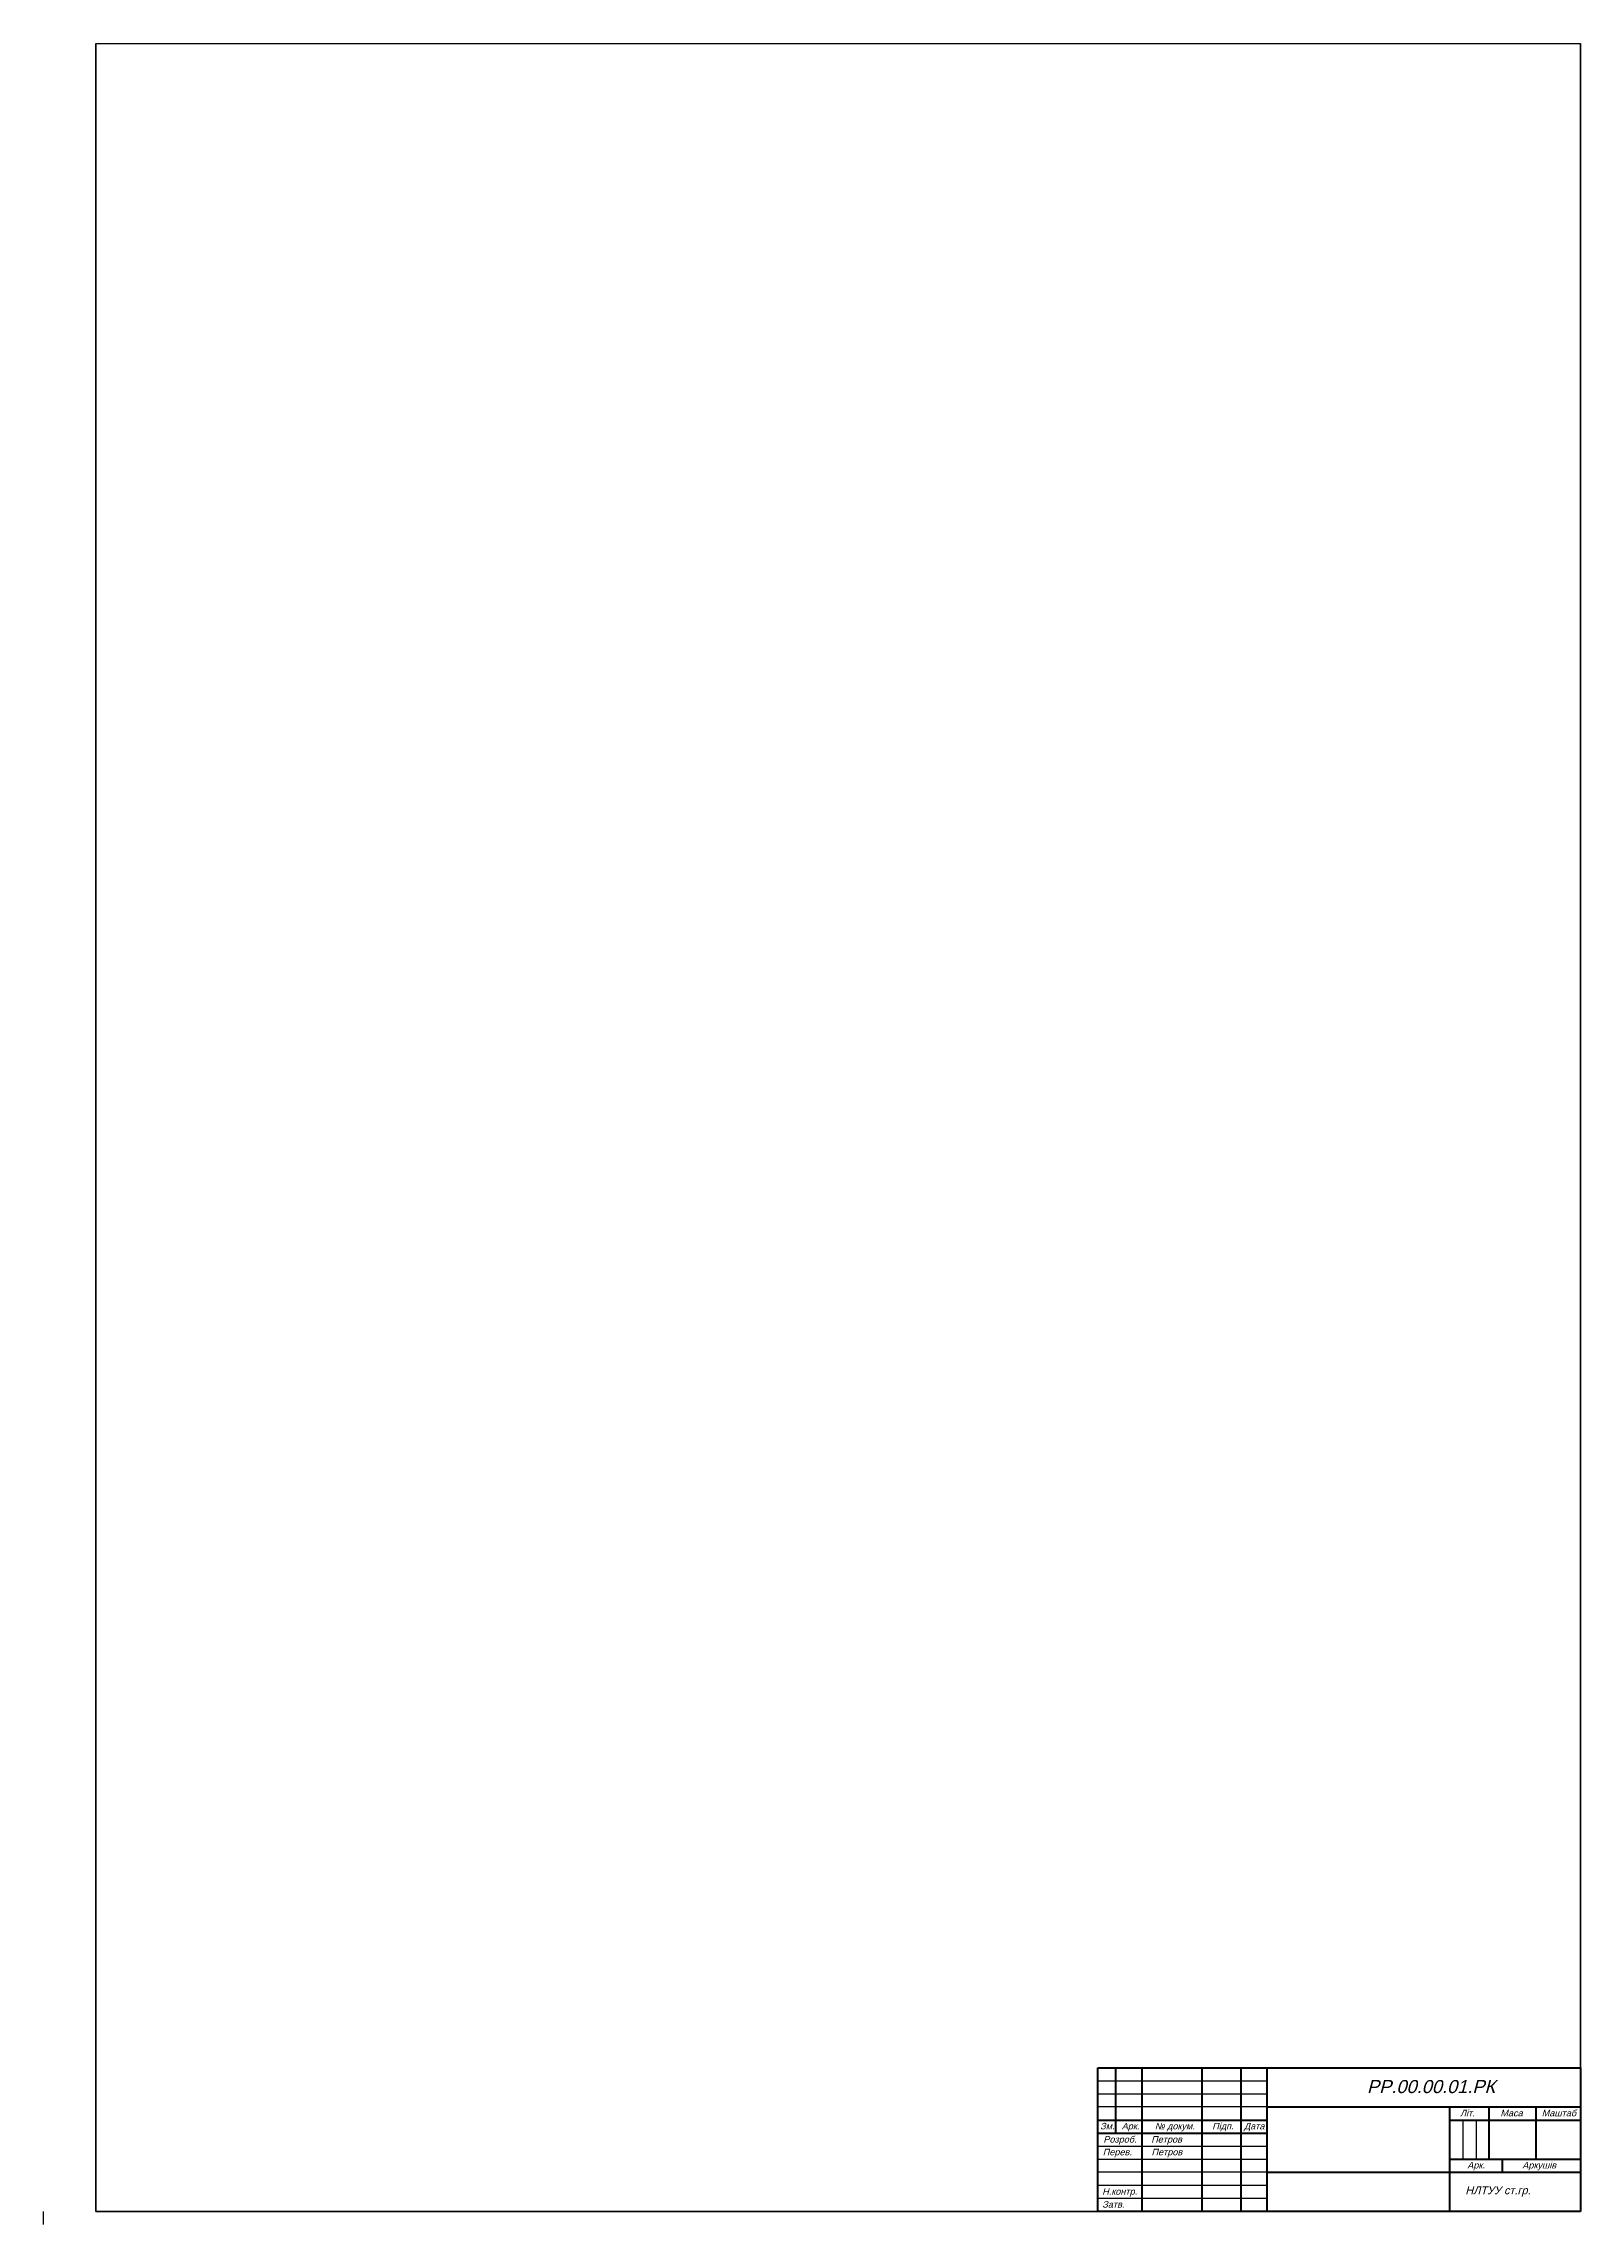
# Paper-space layout 'А1вертик' of a CAD drawing. Header units: millimetres. Extents: x -8 to 581, y -20 to 816.
import ezdxf

# ---------------------------------------------------------------- set-up
doc = ezdxf.new("R2010")
doc.units = ezdxf.units.MM
doc.layers.add('Контур', color=7, linetype='Continuous', lineweight=50)
doc.styles.add('пiдпис', font='arial.ttf', dxfattribs={"oblique": 15})

psp = doc.layouts.new('А1вертик')

# ---------------------------------------------------------------- linework, layer by layer
at = {"ltscale": 0.5}
for p, q in [((12.48, 815.95), (581.49, 815.95)), ((12.48, 815.95), (12.48, -14.95)), ((581.49, -14.95), (581.49, 815.95)), ((-7.52, -19.95), (-7.52, -14.95)), ((12.48, -14.95), (581.49, -14.95))]:
    psp.add_line(p, q, dxfattribs=at)
for p, q in [((396.49, 35.05), (461.49, 35.05)), ((396.49, 30.05), (461.49, 30.05)), ((461.49, 25.05), (396.49, 25.05)), ((536.49, 20.05), (536.49, 5.05)), ((541.49, 20.05), (541.49, 5.05)), ((396.49, 10.05), (461.49, 10.05)), ((396.49, 5.05), (461.49, 5.05)), ((461.49, 0.05), (396.49, 0.05)), ((531.49, 5.05), (531.49, 0.05)), ((396.49, -4.95), (461.49, -4.95)), ((396.49, -9.95), (461.49, -9.95))]:
    psp.add_line(p, q)
psp.add_lwpolyline([(12.48, 815.95), (581.49, 815.95), (581.49, 40.05), (396.49, 40.05), (396.49, -14.95), (12.48, -14.95)], close=True, dxfattribs=at)
at = {"layer": 'Контур'}
for p, q in [((396.49, -14.95), (396.49, 40.05)), ((396.49, 40.05), (581.49, 40.05)), ((403.49, 15.05), (403.49, 40.05)), ((413.49, -14.95), (413.49, 40.05)), ((436.49, -14.95), (436.49, 40.05)), ((451.49, -14.95), (451.49, 40.05)), ((461.49, -14.95), (461.49, 40.05)), ((581.49, 40.05), (581.49, -14.95)), ((396.49, 20.05), (461.49, 20.05)), ((461.49, 25.05), (581.49, 25.05)), ((531.49, -14.95), (531.49, 25.05)), ((531.49, 20.05), (581.49, 20.05)), ((546.49, 5.05), (546.49, 25.05)), ((564.49, 5.05), (564.49, 25.05)), ((396.49, 15.05), (461.49, 15.05)), ((461.49, 0.05), (581.49, 0.05)), ((531.49, 5.05), (581.49, 5.05)), ((551.49, 5.05), (551.49, 0.05)), ((581.49, -14.95), (396.49, -14.95))]:
    psp.add_line(p, q, dxfattribs=at)

# ---------------------------------------------------------------- texts
at = {"attachment_point": 1, "style": 'пiдпис'}
for s, insert, char_height, width in [('{\\fArial|b0|i0|c204|p34;РР.00.00.01.РК}', (499.69, 35.38), 5, 57), ('{\\fArial|b0|i0|c204|p34;Зм.}', (397.46, 18.96), 2.5, 7), ('{\\fArial|b0|i0|c204|p34;Арк.}', (405.69, 18.96), 2.5, 7), ('{\\fArial|b0|i0|c204|p34;№ докум.}', (418.37, 18.96), 2.5, 18.5), ('{\\fArial|b0|i0|c204|p34;Підп.}', (440.38, 18.96), 2.5, 7), ('{\\fArial|b0|i0|c204|p34;Дата}', (452.55, 18.96), 2.5, 7), ('{\\fArial|b0|i0|c204|p34;Літ.}', (535.39, 23.97), 2.5, 7), ('{\\fArial|b0|i0|c204|p34;Маса}', (550.84, 23.97), 2.5, 7), ('{\\fArial|b0|i0|c204|p34;Маштаб}', (566.67, 23.97), 2.5, 7), ('{\\fArial|b0|i0|c204|p34;Перев.}', (398.43, 9.03), 2.5, 7), ('{\\fArial|b0|i0|c204|p34;Розроб.}', (398.66, 13.89), 2.5, 16.8333), ('{\\fArial|b0|i0|c204|p34;Петров}', (417, 13.89), 2.5, 16.8333), ('{\\fArial|b0|i0|c204|p34;Петров}', (417.12, 9.03), 2.5, 7), ('{\\fArial|b0|i0|c204|p34;Арк.}', (538.13, 3.97), 2.5, 7), ('{\\fArial|b0|i0|c204|p34;Аркушів}', (559.23, 3.97), 2.5, 7), ('{\\fArial|b0|i0|c204|p34;Н.контр.}', (398.23, -6.07), 2.5, 13.5), ('{\\fArial|b0|i0|c204|p34;НЛТУУ ст.гр.}', (537.39, -5.39), 3, 29.1667), ('{\\fArial|b0|i0|c204|p34;Затв.}', (398.26, -11.04), 2.5, 7)]:
    psp.add_mtext(s, dxfattribs=dict(at, insert=insert, char_height=char_height, width=width))

# ---------------------------------------------------------------- viewports
at = {"layer": '0', "ltscale": 0.5}
vp = psp.add_viewport(center=(296.98, 400.5), size=(569.01, 830.906), view_center_point=(128.02, 197.48), view_height=344.516, dxfattribs=at)
vp.dxf.flags = 0x10000  # cut along an outline
vp.dxf.clipping_boundary_handle = psp.add_lwpolyline([(12.48, 815.95), (581.49, 815.95), (581.49, 40.05), (396.49, 40.05), (396.49, -14.95), (12.48, -14.95)], format="xyb", close=True, dxfattribs={"invisible": 1}).dxf.handle

doc.saveas('drawing.dxf')
